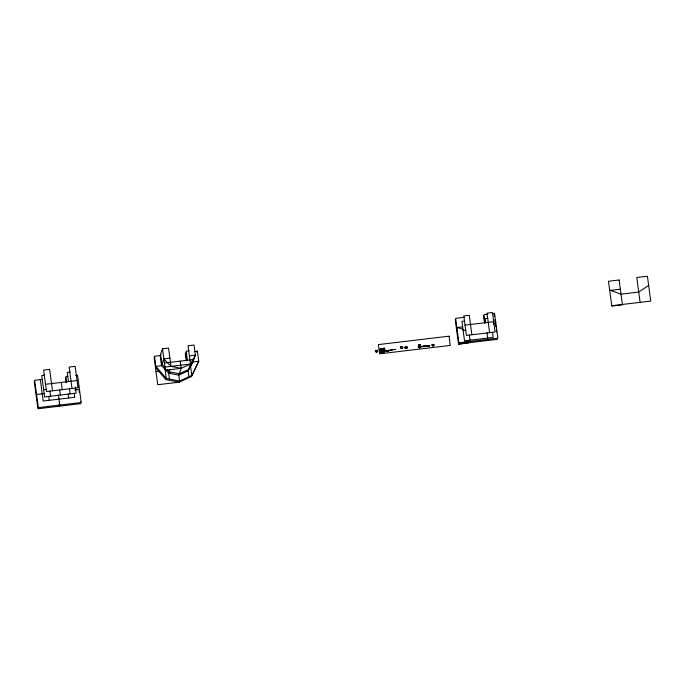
<?xml version="1.0" encoding="UTF-8"?>
<svg xmlns="http://www.w3.org/2000/svg" width="685" height="685" viewBox="0 0 685 685"><rect width="100%" height="100%" fill="white"/><g stroke="black" fill="none" stroke-linecap="round" stroke-linejoin="round"><path stroke-width="1.03" d="M419.374 345.257C418.852 348.965 421.198 347.432 420.213 345.154L418.535 345.351L420.453 346.97L420.325 344.82L418.535 345.351L418.843 346.464L418.218 346.696L419.374 347.706L420.564 347.209L420.325 344.82L418.646 345.017L418.783 347.149L418.646 345.017L420.213 345.154L421.027 346.362L420.025 347.543L418.903 347.535L419.348 347.004M420.239 345.06C419.374 349.53 422.328 345.403 419.862 346.559L419.888 347.021L419.631 345.223L419.854 347.672L420.992 346.747L421.001 346.285L418.432 346.97L419.52 347.458L420.975 346.67L418.646 345.017L418.869 347.466L420.008 347.603L419.194 345.908L419.485 347.672L419.939 346.327M420.907 346.43L420.547 347.261L420.496 346.396M420.205 347.304L420.17 346.91M384.02 351.465L384.85 350.943L383.814 348.331C383.018 349.059 380.235 354.248 380.766 350.48L381.288 351.79L384.662 351.508L384.859 350.943C385.604 347.355 381.185 348.408 380.201 349.299L380.56 351.996L381.288 351.79L381.083 348.656L384.302 348.811L384.49 348.245L380.398 348.733L380.603 351.867L382.016 352.724L384.071 352.081M384.302 348.811L382.273 348.999L384.49 348.245L384.705 351.379L380.603 351.867L380.201 349.299L380.603 351.867L381.442 351.354L381.083 348.656L380.56 351.996L380.243 349.17L381.083 348.656L384.705 351.379L383.446 352.561L382.016 352.724L384.097 352.013L381.322 352.467L384.097 352.013L383.394 352.158M420.282 347.261L420.265 346.85M419.263 347.381L419.246 346.97M419.032 345.505L419.229 344.949L419.323 346.67L418.475 346.824L418.612 347.304L419.434 347.629L419.717 345.848L419.896 347.637L419.665 345.129M420.496 347.175L419.956 347.56L420.658 346.567L419.888 347.021M419.348 347.406L420.65 346.927M418.295 346.747L419.366 347.081L419.109 345.283L419.4 346.524L418.355 347.064C419.742 347.954 417.627 346.875 418.895 346.833L419.434 347.629L418.818 346.593M188.932 376.733L188.144 370.842L190.49 364.052L188.041 345.754L194.069 345.034L195.422 355.155L190.49 364.052L181.165 368.342L171.002 366.372L168.544 348.074L162.525 348.785L160.17 355.575L154.493 356.251L154.099 357.399L157.756 384.713L179.205 382.17L191.415 376.562L198.753 361.269L197.391 351.157L194.557 351.491M169.906 358.186L163.878 358.906L161.523 365.696L168.647 373.162L178.811 375.132L188.144 370.842L193.067 361.945L195.422 355.155L189.394 355.866M180.198 361.123L181.165 368.342L178.811 375.132L179.598 381.023L179.205 382.17L165.898 379.593L166.292 378.445L165.085 369.429M169.435 379.053L168.647 373.162L169.752 369.977M196.997 352.296L197.391 351.157M191.415 376.562L198.753 361.269L193.067 361.945M375.44 351.251L377.589 350.994L375.423 351.302L375.371 350.746L375.945 351.91L376.63 351.979L377.521 350.489L376.913 350.617L377.075 351.825M377.187 351.097L376.211 351.208L375.791 350.335L375.705 351.268M376.159 350.797L376.065 351.645L377.084 351.405L376.082 351.585L376.185 351.003M375.962 351.85L375.791 350.335M377.007 351.328L377.161 350.891M377.238 350.523L377.221 351.756L377.007 350.335L377.307 351.028M377.521 350.489L376.57 351.748M380.38 350.643L380.577 350.086M380.928 349.093L381.083 348.656M380.911 351.414L380.603 351.867M381.177 351.379L380.637 351.773M381.331 351.396L381.776 351.311M381.75 351.379L382.376 351.242M382.341 351.328L383.249 351.14M383.446 352.561L382.059 352.604M383.215 351.225L383.848 351.062M384.705 350.96L383.977 351.585L384.276 351.011L383.823 351.14M386.494 350.6L386.297 351.165L389.114 350.592L386.494 350.6L389.226 350.275L389.029 350.84L386.383 350.917L389.226 350.275M387.667 351.003L387.856 350.437M390.287 350.044L393.019 349.718M394.235 349.538L395.656 349.367M405.683 347.321L405.263 347.141L405.674 348.245M405.409 347.355L406.111 348.031L406.779 347.381L405.34 347.552L406.548 347.792L406.111 348.031L406.573 347.218M406.154 347.449L406.136 348.34L405.529 348.22C403.671 347.338 408.277 346.73 406.684 348.083L406.136 348.34L406.051 347.74M406.53 347.834L406.599 347.398M406.684 348.083L406.556 346.987M418.843 346.464L418.526 346.935M418.698 347.398L420.325 344.82L420.136 345.377L418.535 345.351L418.603 347.167M419.554 345.445L419.751 344.889L420.025 347.543M419.417 346.396L419.28 347.329L419.4 346.524M419.742 347.637L419.768 347.038M419.836 347.56L420.033 347.004M420.325 346.824L420.522 346.259M422.979 346.216L422.756 346.833L424.897 346.345L422.979 346.216L425.402 346.011M424.383 346.644L424.597 346.019M422.842 346.584L424.811 346.593L425.025 345.968M426.926 345.839L426.712 346.464L428.844 345.976L426.926 345.839L429.632 345.608L429.221 346.165M428.339 346.267L428.553 345.651M432.586 345.548L432.56 344.469L432.244 345.249M432.62 344.923L432.569 345.582L433.091 345.06M432.603 345.856L432.492 344.666L431.944 344.778L432.466 345.822L433.083 345.908L433.014 345.266M433.631 344.581L433.622 345.685L433.956 345.009C431.062 344.161 432.809 347.124 432.286 344.495M433.031 345.677L433.528 345.009M433.622 345.685L433.066 345.942M433.956 345.009L433.348 344.649M420.436 347.278L420.522 346.696M193.547 360.567L188.615 369.463L179.29 373.753L169.126 371.784L166.986 369.54M432.346 344.957L433.554 345.189L433.716 344.324M433.459 345.48L433.708 344.992M418.775 347.175L420.213 345.154L418.458 345.574M419.64 347.672L419.109 345.283M493.311 324.202L495.794 322.541M648.661 285.448L638.72 292.067L621.021 294.173L609.659 290.089M377.384 350.806L375.8 350.994L377.135 351.251L375.885 351.456M377.238 351.705L376.63 351.979L376.562 351.259M383.146 351.071L381.982 351.208M426.798 346.216L429.461 345.899M380.826 351.653L381.297 351.482L380.697 351.602L380.398 348.733L381.442 351.354M609.71 290.466L620.362 289.207M487.788 314.15L483.91 314.612L485.023 322.926M492.626 313.576L494.561 313.345L497.892 338.176L458.89 342.817M464.327 317.326L455.611 318.362L458.941 343.194L469.542 341.55M189.18 350.806L186.166 351.165L187.39 360.267M464.653 321.025L461.913 321.359L464.524 340.83L493.2 337.422L492.515 332.285M487.857 318.268L485.117 318.593L485.665 322.686M611.748 305.724L650.75 301.083L647.428 276.252L636.776 277.519L640.098 302.35M44.756 375.149L41.742 375.508L44.611 396.932L76.155 393.181L75.333 386.999M70.281 372.118L67.267 372.477L68.491 381.613M465.029 325.127L493.705 321.719M456.844 327.558L462.546 326.882M164.426 362.999L192.956 359.599M456.45 328.706L457.203 328.62L456.398 328.329M42.333 379.37L34.644 380.286L38.3 407.601L81.207 402.506L77.551 375.183L75.658 375.406M67.849 376.339L65.846 376.579L66.522 381.648M463.146 330.555L465.886 330.221M164.974 367.083L190.49 364.052M45.518 384.302L77.062 380.552M181.165 368.342L165.393 370.217L162.525 348.785M156 371.604L158.715 371.287M168.647 373.162L170.599 372.931M186.192 371.073L188.144 370.842M380.338 348.905L384.431 348.417M382.564 348.896L384.345 348.682L383.617 348.888L383.814 348.331L384.174 351.028L384.49 348.245L384.799 351.114L384.114 351.191M402.583 346.55L402.035 346.67L402.198 347.911M402.112 346.815L402.515 347.757L401.085 347.92L400.956 346.952M43.643 389.714L46.657 389.363M400.699 347.244L402.652 347.012M400.682 347.295L402.626 347.064M418.569 345.257L420.273 344.966L420.359 345.634M401.016 347.406L402.446 347.235M375.68 350.643L375.354 350.797M406.71 346.927L406.941 346.978M401.179 347.655L402.609 347.483M405.52 347.149L404.989 347.209L405.169 348.417L407.121 348.185L406.958 346.944M377.135 350.686L377.033 351.533L376.065 351.645M401.359 347.894L401.23 346.918L400.622 346.858L400.785 348.1L402.754 347.792M405.477 347.809L406.659 347.586M405.409 348.066L406.847 347.894L406.787 346.721M433.502 344.82L433.648 344.529M390.244 350.172L392.976 349.847M394.192 349.658L395.613 349.487M380.749 351.465L384.859 350.943M386.443 350.754L389.174 350.429M418.432 346.97L420.975 346.67M422.91 346.404L425.419 346.105M426.866 346.028L429.675 345.694L428.467 345.899M432.44 345.334L433.596 345.189M386.383 350.917L389.114 350.592M418.424 347.107L419.417 346.935M419.914 346.935L420.992 346.747M432.406 345.411L433.579 345.24M424.426 346.524L425.06 346.456M432.569 345.582L433.485 345.394M418.612 347.304L419.314 347.226M419.836 347.158L420.539 347.081M428.382 346.156L429.341 346.045M458.488 343.964L497.49 339.323M36.545 394.492L44.234 393.575M74.716 389.953L79.451 389.388M381.999 352.321L381.365 352.338L382.042 352.664M405.734 347.689L406.196 347.783M406.128 347.98L405.349 346.893L405.529 348.22L406.145 348.297M376.613 351.619L375.748 351.148M456.792 327.182L463.36 329.545M419.434 347.629L418.869 347.466M381.288 351.79L380.243 349.17M163.878 358.906L171.002 366.372M165.565 368.05L162.002 364.317L160.65 354.196M165.898 379.593L155.452 367.511L155.846 366.372L154.493 356.251M420.299 346.156L420.427 346.541M420.307 345.531L420.376 346.019M418.629 345.728L418.698 346.225M419.751 345.745L419.845 346.61M419.306 346.379L419.177 345.103M494.168 314.492L494.442 316.53M494.853 319.595L495.127 321.642M495.538 324.733L495.82 326.813M496.24 329.939L496.514 332.028M489.604 332.653L486.992 313.173L492.472 312.523L495.075 332.002L466.399 335.41L463.796 315.931L469.268 315.28L471.879 334.759M487.035 332.936L487.72 338.073M483.516 315.751L484.492 323.029M469.311 335.042L470.004 340.18M469.139 342.697L458.539 344.341L455.217 319.51M433.374 344.564L433.494 345.745M419.229 344.949L419.597 347.706M418.535 345.351L418.758 347.483M406.513 346.756L406.556 348.143M402.48 346.507L402.737 347.852M402.206 346.541L402.335 347.518M402.052 346.61L402.223 347.852M401.453 347.62L401.324 346.644L400.639 346.798L400.802 348.04M401.05 346.678L401.316 348.04M377.367 350.146L377.563 351.054M376.673 350.951L376.664 351.465M190.61 366.389L191.817 375.414L179.598 381.023L166.292 378.445L155.846 366.372L161.523 365.696L160.17 355.575M185.695 352.544L186.774 360.635M185.292 353.691L186.243 360.772M78.373 385.467L78.647 387.496M79.049 390.536L79.323 392.556M80.539 401.633L80.804 403.645L37.906 408.748L34.25 381.434M74.185 393.164L74.733 397.283L43.189 401.033L40.321 379.61M72.011 388.489L69.142 367.066L75.162 366.347L78.03 387.77L46.486 391.52L43.617 370.097L49.645 369.378L52.514 390.81M69.442 388.746L70.135 393.901M68.157 393.875L68.714 398.002M65.452 377.718L66.128 382.795M61.29 382.427L62.258 389.645M59.698 389.902L60.383 395.057M58.413 395.039L59.758 405.049M59.09 404.184L59.355 406.196M49.945 391.067L50.639 396.221M48.669 396.195L49.217 400.323M419.7 345.034L419.836 346.319M418.595 345.171L418.681 345.831M419.751 344.889L419.785 345.779M619.129 280.002L608.477 281.27L611.799 306.101L622.451 304.834L619.129 280.002M449.069 336.189L378.351 344.598L379.584 353.828L450.302 345.42L449.069 336.189"/></g></svg>
